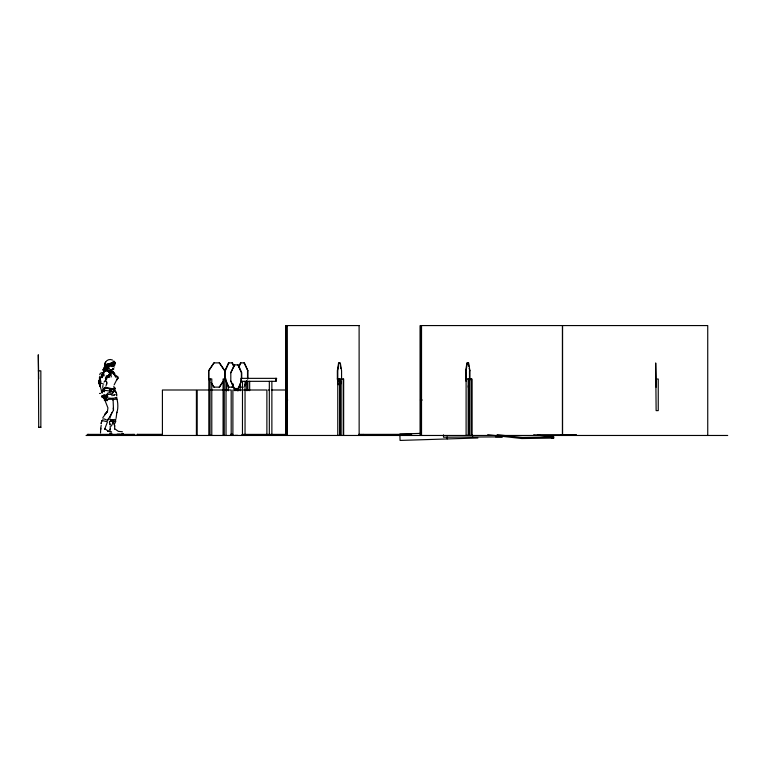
<?xml version="1.0" encoding="UTF-8"?>
<svg xmlns="http://www.w3.org/2000/svg" width="766" height="766" viewBox="0 0 766 766"><rect width="100%" height="100%" fill="white"/><g stroke="black" fill="none" stroke-linecap="round" stroke-linejoin="round"><path stroke-width="1.15" d="M102.596 396.778L102.587 395.926L105.651 395.677M106.426 397.698L106.455 396.606M114.517 363.505C115.867 361.724 113.971 361.983 113.789 363.352L114.45 361.581L109.098 366.311C119.439 359.934 111.865 364.482 106.637 364.262C113.349 363.161 115.848 358.986 114.278 365.612L114.01 361.073L113.856 363.074M113.234 365.698C112.075 364.511 114.383 369.624 113.205 361.112M102.127 396.395L102.137 395.84M106.761 396.587L106.493 397.698M112.42 359.982C106.464 357.636 102.855 364.52 105.248 369.633L104.281 369.212L105.114 369.442C104.904 367.584 104.932 370.811 106.072 369.174L105.248 369.633L105.066 365.708L103.343 369.231L104.396 367.785L105.268 367.737L104.396 367.785M102.251 377.609L101.495 374.775M521.866 438.535L521.933 437.443L553.732 436.984L553.674 438.075L521.866 438.535L487.693 434.724M106.522 368.781L107.92 364.702L110.381 364.932M104.932 395.878L105.402 395.16L105.861 398.339L106.215 395.476M114.124 365.842L114.756 365.526L113.741 365.899M106.129 396.539L106.225 395.515M107.853 366.742L107.613 365.047L107.173 368.341L107.757 366.186M114.843 425.714L114.507 429.142M104.798 363.936L104.837 365.641L105.593 362.088L104.798 363.936L105.306 369.605M101.734 375.292L101.801 374.526M104.952 363.678L105.057 366.56L104.492 367.173L105.411 366.282M103.171 374.785L103.793 375.867L103.171 374.785L104.195 371.146M105.967 398.856L105.9 397.027M102.673 387.452L102.97 385.432M114.153 367.804L114.096 367.843M114.057 364.348L114.22 363.237M107.633 399.862C106.991 402.255 107.451 398.301 104.387 399.833M340.43 383.642L340.793 381.315M341.205 381.315L339.884 387.136M468.399 385.968L468.763 383.642M469.903 378.988L468.218 387.136M338.246 384.791L337.356 378.931L337.356 370.725L338.601 362.873L340.305 362.873L341.569 370.725L341.569 378.988M337.356 378.931L340.276 378.931L340.276 435.394L337.777 435.394L337.777 370.725L339.022 362.873M466.044 381.276L465.69 370.725L466.934 362.873L468.629 362.873L469.903 370.725L469.903 435.471M465.69 378.931L468.61 378.931L468.61 435.394L466.101 435.394L466.101 370.725L467.346 362.873M103.64 373.521L103.783 372.621M100.691 428.414L101.208 425.36M109.777 431.382L110.074 429.63M101.763 420.62C101.141 425.207 100.48 424.555 101.955 420.773M100.777 429.506L101.007 428.242M105.555 370.371L105.449 371.089L105.861 370.495M111.788 362.95L112.506 363.419L112.64 362.691L111.032 363.429L113.023 362.873L107.633 365.621L107.738 365.076L109.682 365.076L108.916 366.617L108.025 366.588M116.068 418.399L116.863 412.271L116.623 412.826C118.644 409.523 117.926 399.325 116.145 397.726M112.334 364.913L112.028 366.062L112.612 366.186L112.028 366.062M110.4 428.615L110.18 429.716L110.247 425.781M106.608 368.302L106.445 369.088L107.767 367.297L109.356 369.145M107.69 365.995L108.322 364.731L110.045 364.52L109.682 365.076M100.7 429.535L100.509 432.991M109.873 418.092L111.98 412.328M104.549 429.477L107.508 421.798L102.05 420.524M102.108 393.169L102.376 392.029M105.066 365.708L105.172 366.761L105.057 366.062M103.046 372.793L104.569 370.553L103.554 372.314M116.422 392.336L114.507 390.966L115.216 391.608M106.608 382.598L106.742 384.302M103.391 397.985L104.128 397.985L103.314 397.918M100.451 373.061L99.704 374.727M102.098 392.202L103.247 388.391L103.582 390.756L104.195 390.919L103.582 390.756M106.244 398.215L106.397 398.77M104.53 398.205L104.837 397.142L104.32 397.228M116.576 393.628L115.245 391.148L115.245 391.953M106.034 385.844L106.905 382.674L106.445 381.334M107.575 420.4L108.016 419.165C108.341 422.325 104.368 417.585 102.567 419.174M101.84 396.893L101.667 396.012L101.888 396.702M114.862 390.67L113.492 391.57L104.013 390.229M114.211 384.743L118.117 377.064L115.13 374.88M237.92 389.138L241.386 380.932L241.386 372.736L237.92 364.884M232.098 387.136L233.4 384.053M244.919 385.078L246.662 380.98M244.842 386.112L247.016 380.98M114.191 362.136L114.938 362.337M241.386 380.932L238.274 389.138L234.339 389.138L230.805 380.999L230.805 372.736L234.339 364.884L238.274 364.884L241.74 372.736L241.74 378.595M234.693 364.884L230.805 372.736M111.386 426.078L113.32 421.779L115.819 421.31L114.278 424.527M228.862 362.873L225.319 370.725L224.61 370.725L219.258 362.873M238.695 366.799L240.467 362.873L244.411 362.873L247.878 370.725L247.878 378.931M239.049 366.799L240.821 362.873M99.484 393.475L100.557 393.37M108.351 419.098L113.521 410.212L113.023 398.119M102.836 417.623L107.537 411.246L104.827 414.368L107.403 411.591L107.929 407.914L105.335 401.298M109.414 390.89L110.658 388.85L110.227 388.621L111.233 388.898L111.051 391.196L110.017 391.292L110.658 388.85L111.52 391.33L111.271 388.917L109.423 389.722L111.453 390.172M103.602 395.859L102.96 395.802L103.602 395.859L102.95 396.52M219.258 387.136L222.829 381.707M223.059 381.707L219.497 387.136L213.848 387.136L211.521 383.488M209.769 380.75L208.601 378.931L208.601 370.725L213.848 362.873L219.497 362.873L224.85 370.725L224.85 378.988M208.601 378.931L211.789 378.931L211.789 435.394L208.84 435.394L208.84 370.725L214.078 362.873M104.061 382.081L104.932 380.807M109.825 365.976L109.557 365.574M114.795 363.85L115.407 362.998M114.776 364.166L115.455 362.912L113.971 362.5L115.331 362.481L114.536 363.41M110.18 371.232L109.251 371.328L110.141 371.328M106.752 394.653L107.269 394.241L106.666 394.509M101.687 392.135L102.089 390.928L101.418 391.426L102.022 391.79C100.93 390.708 103.812 390.66 101.811 391.072L101.543 391.349C101.217 387.692 97.435 381.832 100.078 379.103M114.44 388.649L113.952 389.138L105.411 387.242M112.516 364.176L113.234 363.745M114.613 425.858L113.32 421.779L110.428 420.86M112.028 395.744L112.43 394.921L110.294 394.318M99.484 378.883L100.375 379.017L99.302 378.883L100.786 377.897M105.89 380.06L105.651 379.697M107.144 376.604L109.701 373.731L108.887 371.414L109.921 371.481L110.247 372.075L109.27 371.96L110.706 372.937L110.706 374.775L105.536 379.419M113.761 369.231L113.425 368.944M116.241 394.777L116.834 394.212L116.336 395.132L116.049 394.413M102.318 397.449L102.271 396.922M104.751 398.626L105.335 398.301M114.929 419.299L115.905 419.758L115.551 420.237L110.055 419.557L110.63 419.251M110.993 364.252L111.817 363.821L111.032 363.429M108.916 366.617L109.423 366.885L108.475 366.943M112.841 399.938C113.569 398.856 108.983 399.383 107.958 399.373M103.037 373.77L101.763 374.737L101.935 376.843L101.342 375.56M113.358 369.116L112.65 368.685M107.882 365.095L106.407 365.937L106.895 365.104L109.136 364.903L107.738 365.076L109.011 365.392L107.92 364.702M117.074 399.057L112.554 399.593M104.846 395.333L105.402 395.16M108.772 371.903L109.969 374.038M113.205 365.985L112.803 366.378L113.052 365.372M102.606 390.832L101.543 391.349L102.127 391.436M111.415 371.472C111.989 372.793 107.355 369.882 105.488 370.744C107.384 369.528 111.185 373.013 111.549 371.443M105.421 428.51L104.683 428.682L108.648 431.411L107.709 431.229L111.577 431.813M110.946 369.739L111.472 369.633L110.314 369.595M105.191 381.2L106.043 381.037M116.93 397.717L114.019 398.052M107.317 393.331L113.157 391.282L112.659 393.504L107.384 394.701M105.258 387.778L104.195 388.027L113.387 389.071L114.881 388.802L114.45 387.855L115.015 388.218M102.701 391.579L101.811 391.072L102.069 391.723L101.878 390.976L104.511 391.685L103.688 391.483M103.094 374.909L104.281 374.823M104.195 396.903L103.563 396.941L104.291 397.19M107.805 398.023L113.109 398.397M100.02 382.445L100.231 380.223L100.652 382.368M109.624 433.288L111.673 433.173L111.826 433.719M103.621 396.156L104.262 396.127M99.341 377.6L99.867 377.724L100.068 376.527L99.513 377.59M104.454 400.541L107.297 400.541M107.623 396.338L105.746 396.089M421.128 433.355L399.862 434.025L400.063 440.431L477.888 437.98M117.064 434.207L120.339 434.15M443.495 434.868L443.504 437.204L502.477 436.879L495.497 436.821M359.149 325.569L285.641 325.569L285.641 435.471M244.057 362.873L247.878 370.725M469.118 368.484L469.903 370.725M38.3 370.888L40.847 370.83L40.847 427.371M276.737 378.356L240.926 378.356L240.926 381.324L276.133 381.324L276.133 378.356M38.721 379.026L38.3 354.773L38.721 427.371M469.481 379.007L471.98 379.007L471.98 435.471M656.127 379.074L658.243 379.007L658.243 410.624L656.127 410.624L655.696 362.95L656.127 387.213M230.805 380.999L234.693 389.138M232.452 387.136L228.507 387.136L224.965 378.988L224.965 370.725L228.507 362.873L232.452 362.873L233.754 365.822M243.215 387.136L240.467 387.136L239.586 385.097M209.788 389.999L197.188 389.999L197.188 435.471M210.88 389.999L231.179 389.999L231.179 435.471M268.234 389.999L268.818 389.999M271.413 389.999L285.23 389.999M286.944 400.024L287.7 400.024M420.4 400.024L422.286 400.024M38.721 427.284L40.847 427.284M162.449 434.341L137.21 434.341L137.21 435.471M230.47 434.341L232.854 434.341M285.785 434.399L242.65 434.399L242.65 435.471M358.545 434.399L411.677 434.341M537.282 434.791L575.773 434.791L575.773 435.471M234.75 435.394L237.69 435.394M246.709 435.394L249.659 435.394M86.051 435.471L727.7 435.471M105.67 396.893L107.326 397.142M122.368 431.718L118.366 431.363L114.785 428.807M533.701 434.753L553.732 436.984M551.319 437.817L553.674 438.075M497.182 434.686L521.933 437.443M113.32 421.779L110.084 421.195M113.674 420.228L110.055 419.557M105.794 396.108L107.795 396.357M104.894 399.919L104.195 399.833L104.751 399.909M115.015 389.262C113.722 387.539 112.343 393.217 114.967 390.986M110.333 370.792L112.87 371.702L110.007 370.667M99.733 378.892L100.03 378.892M104.98 387.376L105.813 387.548M111.204 388.467L113.952 389.138L114.498 388.199M105.967 376.317L109.739 377.217L105.737 377.561L106.618 379.409L105.335 378.184M114.373 387.874L115.005 388.065M101.342 383.383L103.716 384.13M104.569 395.744L103.42 395.285L104.32 395.639L104.664 396.826L104.147 394.519M110.007 365.621L112.276 366.761M109.95 371.309L106.148 370.284L103.841 370.849L108.006 370.61L108.791 371.223M114.718 373.856L113.186 371.836L114.709 373.798M105.21 396.98L106.292 399M105.871 398.531L107.46 399.862L106.12 398.473M107.767 367.297L108.954 368.848M114.89 375.876L116.202 377.236L115.369 376.259M106.972 394.557L107.47 395.266M112.382 372.42L113.808 374.488M100.126 386.064L98.651 382.54L98.919 380.204L98.833 382.521L100.126 386.265L99.321 380.319L99.867 382.454M211.167 382.579L214.078 387.136M112.142 371.539L112.631 372.324M103.496 395.582L103.458 397.468M232.098 362.873L233.831 366.799M226.64 382.043L228.862 387.136M112.746 369.844L112.525 369.107M104.272 396.405L104.463 397.219M113.895 374.248L112.104 371.041L114.651 375.254M114.421 388.822L114.632 389.951M108.255 364.616L108.59 366.407M110.706 373.664L111.3 376.939M100.078 384.551L100.346 386.141L99.293 382.512L99.599 380.233L100.499 386.16L100.298 384.522M468.218 362.873L468.763 366.244M340.43 366.244L340.793 368.484M337.777 378.931L338.132 381.276M100.758 382.358L100.499 380.252L100.557 382.368M114.632 363.218L114.747 364.31M113.224 408.048L113.425 410.327M101.734 376.834L101.801 377.581M116.729 395.179L116.786 395.984M113.875 386.265L113.923 387.366M107.613 365.047L107.633 365.621M447.105 436.812L447.172 438.947M472.555 435.098L472.565 437.434M707.746 435.471L707.736 325.569L420.237 325.569L420.256 435.471M576.243 435.433L576.243 434.715L560.607 434.715L560.607 435.433M575.314 434.715L575.314 435.471M562.579 325.569L562.579 435.471M562.407 325.569L562.407 435.471M561.535 434.715L561.535 435.433M471.559 379.007L471.559 435.471M469.481 370.725L469.481 435.471M468.189 378.931L468.189 435.394M421.53 325.569L421.53 435.471M421.367 325.569L421.367 435.471M420.4 325.569L420.4 435.471M410.815 434.427L410.815 435.471M409.762 434.427L409.762 435.471M363.448 434.399L363.323 435.471M362.184 434.427L362.184 435.471M361.131 434.427L361.131 435.471M359.11 325.569L359.149 435.471M343.656 435.471L343.656 379.007L341.148 379.007L341.148 435.471M343.235 379.007L343.235 435.471M339.855 378.931L339.855 435.394M286.944 325.569L286.944 435.471L286.781 325.569M285.804 325.569L285.804 435.471M275.856 378.356L275.856 381.324M271.873 381.324L271.873 434.868L269.326 434.868L269.326 381.324M266.884 435.471L266.884 389.999L232.893 389.999L232.893 435.471M249.659 381.286L249.659 390.689M247.878 381.286L247.878 390.689M247.523 370.725L247.523 378.931M246.709 381.286L246.709 390.689M245.043 381.324L245.043 434.868L241.75 434.791L241.75 435.471M243.195 434.791L243.195 435.471M242.774 434.399L242.774 435.471M242.496 381.324L242.458 435.471M240.218 386.064L240.218 390.775M238.446 388.419L238.446 390.775M237.69 388.343L237.69 390.689M237.278 388.419L237.278 390.775M235.918 388.343L235.918 390.689M234.75 388.343L234.75 390.689M228.258 386.064L228.258 390.775M226.487 381.363L226.487 390.775M226.018 435.471L226.018 379.007L223.078 379.007L223.078 435.471M224.256 379.007L224.256 435.471M210.018 378.931L210.018 435.394M196.402 435.471L196.402 389.999L162.411 389.999L162.411 435.471M137.382 434.341L137.382 435.471M134.768 435.471L134.768 434.379L87.334 434.379L87.334 435.471M133.083 434.379L133.083 435.471M88.693 434.379L88.693 435.471M109.538 421.587L109.519 422.717L109.538 421.587M113.665 362.27L113.655 362.845C112.947 364.539 103.822 365.784 108.15 364.98L106.436 365.143L110.457 365.056L113.665 362.27L114.105 362.605L113.665 362.27M106.972 365.966L106.914 368.408L107.958 370.102L106.646 368.475L107.326 364.444L106.972 365.966M99.925 379.16L100.423 382.416L99.925 379.16M110.515 372.247C112.765 374.679 108.073 371.912 110.515 372.247M102.644 373.023L102.414 373.798L101.706 372.611L102.644 373.023M113.09 392.345L112.612 391.618L113.09 392.345M118.002 378.174L116.643 379.965L118.002 378.174M105.047 388.161L104.08 390.066L104.827 390.861L104.329 390.804L103.592 390.009L104.559 388.103L105.622 388.142L105.133 388.094M109.854 372.132L109.356 371.271L109.854 372.132M114.546 394.835L113.722 395.132L114.546 394.835M108.935 375.35L107.058 375.752L108.935 375.35M123.316 433.853L122.072 433.422L123.316 433.853M103.917 369.7L102.634 369.796L104.377 370.801L103.917 369.7M106.752 394.94L107.058 395.342L106.752 394.94M105.277 398.607L104.636 397.908L105.277 398.607M109.95 423.79L110.017 424.421L109.95 423.79M100.202 386.198L99.59 384.618L100.202 386.198"/></g></svg>
